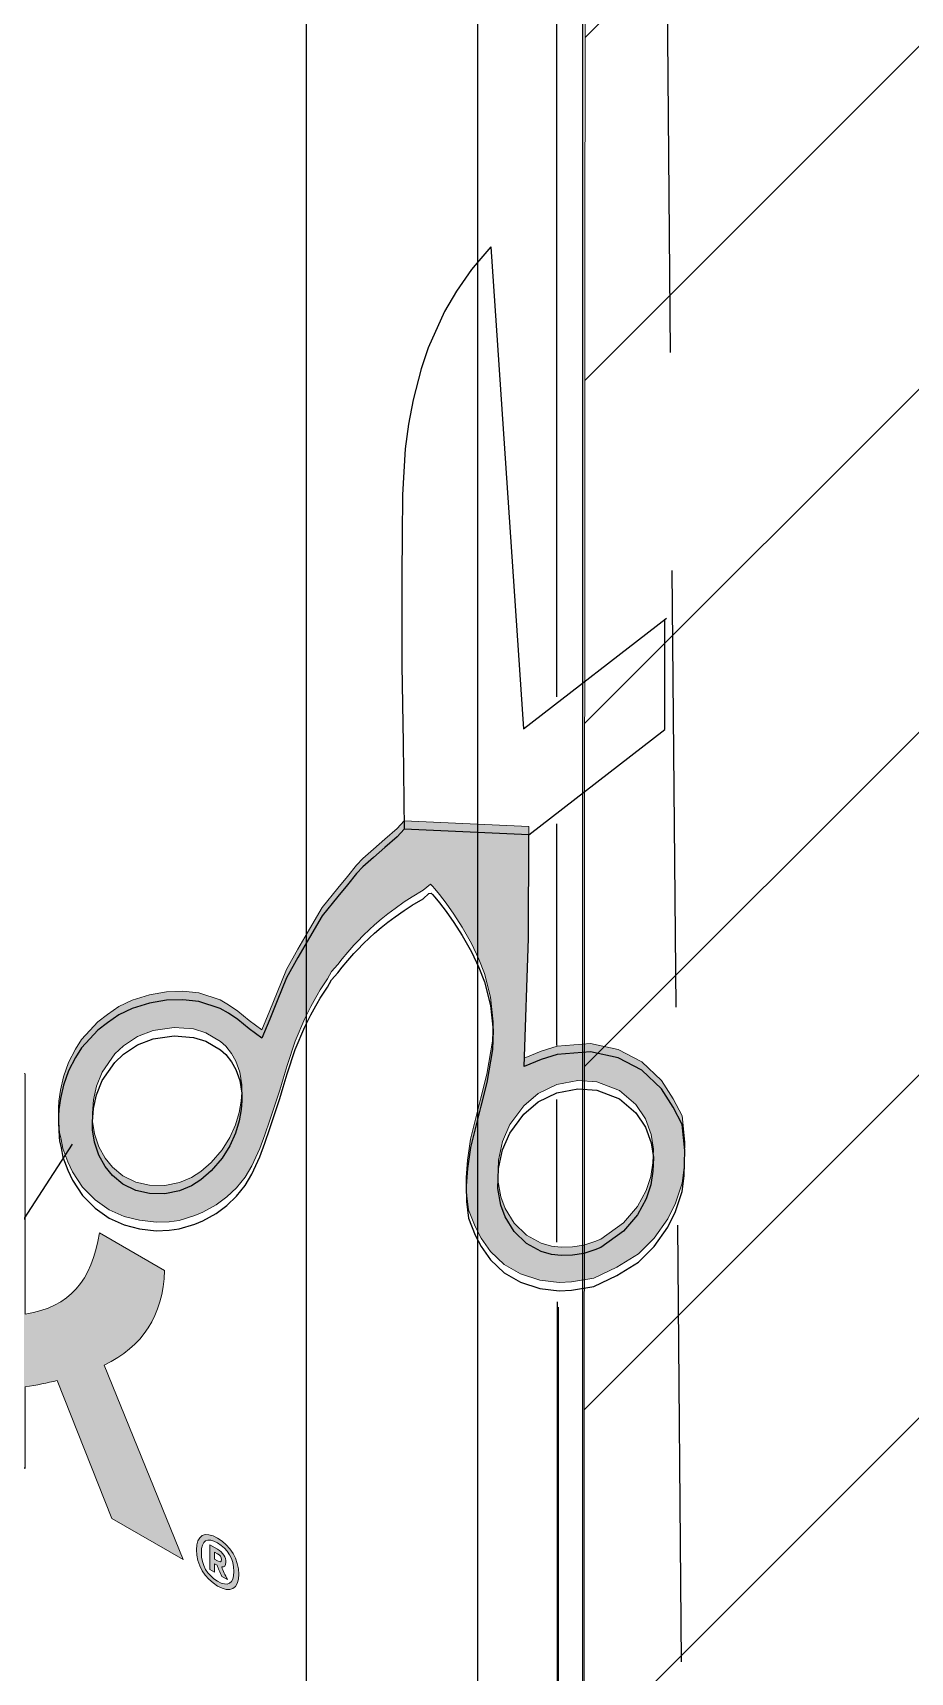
# Model space of a CAD drawing. Extents: x -1140 to 5605, y -816 to 2382.
# Drawn here: x 3318 to 3354.2, y 133.8 to 201.4 of the extents above; entities that cross this region are included whole.
import ezdxf

# ---------------------------------------------------------------- set-up
doc = ezdxf.new("R2010")
doc.units = 0
doc.header["$MEASUREMENT"] = 0
doc.linetypes.add('AI-Linetype-87', pattern=[27, 18, -9])
for name, color, linetype, lineweight in [('.ATI-HATCH', 7, 'Continuous', 0), ('G-ANNO-TTLB', 7, 'Continuous', 0), ('LOGOS', 7, 'Continuous', 0), ('TYVEK', 7, 'Continuous', 0), ('X-REF - TRACED', 7, 'Continuous', 0)]:
    doc.layers.add(name, color=color, linetype=linetype, lineweight=lineweight)

# ---------------------------------------------------------------- blocks, each defined once
blk = doc.blocks.new('Block_458')
at = {"layer": 'X-REF - TRACED', "true_color": 0x848484, "transparency": 33554687}
h = blk.add_hatch(color=252, dxfattribs=at)
h.dxf.hatch_style = 2
edge = h.paths.add_edge_path()
edge.add_spline(control_points=[(3320.935, 146.448), (3320.935, 146.448), (3324.191, 138.43), (3324.191, 138.43), (3324.191, 138.43), (3321.249, 140.129), (3321.249, 140.129), (3321.249, 140.129), (3318.994, 145.815), (3318.994, 145.815), (3318.582, 145.716), (3318.15, 145.628), (3317.68, 145.562), (3317.68, 145.562), (3317.68, 142.19), (3317.68, 142.19), (3317.68, 142.19), (3314.973, 143.752), (3314.973, 143.752), (3314.973, 143.752), (3314.973, 159.874), (3314.973, 159.874), (3314.973, 159.874), (3317.68, 158.468), (3317.68, 158.468), (3317.68, 158.468), (3317.68, 148.553), (3317.68, 148.553), (3319.523, 148.86), (3320.426, 149.913), (3320.739, 151.912), (3320.739, 151.912), (3323.426, 150.361), (3323.426, 150.361), (3323.368, 148.462), (3322.505, 147.228), (3320.935, 146.448)], knot_values=[0, 0, 0, 0, 1, 1, 1, 2, 2, 2, 3, 3, 3, 4, 4, 4, 5, 5, 5, 6, 6, 6, 7, 7, 7, 8, 8, 8, 9, 9, 9, 10, 10, 10, 11, 11, 11, 12, 12, 12, 12], degree=3, periodic=0)
at = {"layer": 'X-REF - TRACED'}
blk.add_open_spline([(3320.935, 146.448), (3320.935, 146.448), (3324.191, 138.43), (3324.191, 138.43), (3324.191, 138.43), (3321.249, 140.129), (3321.249, 140.129), (3321.249, 140.129), (3318.994, 145.815), (3318.994, 145.815), (3318.582, 145.716), (3318.15, 145.628), (3317.68, 145.562), (3317.68, 145.562), (3317.68, 142.19), (3317.68, 142.19), (3317.68, 142.19), (3314.973, 143.752), (3314.973, 143.752), (3314.973, 143.752), (3314.973, 159.874), (3314.973, 159.874), (3314.973, 159.874), (3317.68, 158.468), (3317.68, 158.468), (3317.68, 158.468), (3317.68, 148.553), (3317.68, 148.553), (3319.523, 148.86), (3320.426, 149.913), (3320.739, 151.912), (3320.739, 151.912), (3323.426, 150.361), (3323.426, 150.361), (3323.368, 148.462), (3322.505, 147.228), (3320.935, 146.448)], degree=3, knots=[0, 0, 0, 0, 1, 1, 1, 2, 2, 2, 3, 3, 3, 4, 4, 4, 5, 5, 5, 6, 6, 6, 7, 7, 7, 8, 8, 8, 9, 9, 9, 10, 10, 10, 11, 11, 11, 12, 12, 12, 12], dxfattribs=at)
blk = doc.blocks.new('Block_457')
at = {"layer": 'X-REF - TRACED'}
blk.add_blockref('Block_458', (0, 0), dxfattribs=at)
blk = doc.blocks.new('Block_459')
at = {"layer": 'X-REF - TRACED', "true_color": 0x848484, "transparency": 33554687}
h = blk.add_hatch(color=252, dxfattribs=at)
h.dxf.hatch_style = 2
edge = h.paths.add_edge_path()
edge.add_spline(control_points=[(3325.49, 138.741), (3325.49, 138.741), (3325.49, 138.446), (3325.49, 138.446), (3325.49, 138.446), (3325.602, 138.381), (3325.602, 138.381), (3325.711, 138.318), (3325.769, 138.318), (3325.769, 138.43), (3325.769, 138.542), (3325.711, 138.613), (3325.602, 138.676), (3325.602, 138.676), (3325.49, 138.741), (3325.49, 138.741)], knot_values=[0, 0, 0, 0, 1, 1, 1, 2, 2, 2, 3, 3, 3, 4, 4, 4, 5, 5, 5, 5], degree=3, periodic=0)
edge = h.paths.add_edge_path()
edge.add_spline(control_points=[(3325.298, 139.038), (3325.298, 139.038), (3325.602, 138.863), (3325.602, 138.863), (3325.838, 138.727), (3325.954, 138.531), (3325.954, 138.323), (3325.954, 138.182), (3325.896, 138.112), (3325.784, 138.127), (3325.841, 137.964), (3325.918, 137.796), (3326.015, 137.606), (3326.015, 137.606), (3325.787, 137.738), (3325.787, 137.738), (3325.704, 137.907), (3325.642, 138.055), (3325.591, 138.204), (3325.591, 138.204), (3325.49, 138.263), (3325.49, 138.263), (3325.49, 138.263), (3325.49, 137.91), (3325.49, 137.91), (3325.49, 137.91), (3325.298, 138.021), (3325.298, 138.021), (3325.298, 138.021), (3325.298, 139.038), (3325.298, 139.038)], knot_values=[0, 0, 0, 0, 1, 1, 1, 2, 2, 2, 3, 3, 3, 4, 4, 4, 5, 5, 5, 6, 6, 6, 7, 7, 7, 8, 8, 8, 9, 9, 9, 10, 10, 10, 10], degree=3, periodic=0)
edge = h.paths.add_edge_path()
edge.add_spline(control_points=[(3325.613, 139.118), (3325.186, 139.365), (3324.943, 139.223), (3324.943, 138.716), (3324.943, 138.205), (3325.186, 137.786), (3325.613, 137.54), (3326.037, 137.295), (3326.283, 137.431), (3326.283, 137.942), (3326.283, 138.449), (3326.037, 138.874), (3325.613, 139.118)], knot_values=[0, 0, 0, 0, 1, 1, 1, 2, 2, 2, 3, 3, 3, 4, 4, 4, 4], degree=3, periodic=0)
edge = h.paths.add_edge_path()
edge.add_spline(control_points=[(3325.613, 139.322), (3326.139, 139.018), (3326.487, 138.431), (3326.487, 137.825), (3326.487, 137.218), (3326.135, 137.039), (3325.613, 137.34), (3325.081, 137.648), (3324.74, 138.227), (3324.74, 138.833), (3324.74, 139.44), (3325.084, 139.627), (3325.613, 139.322)], knot_values=[0, 0, 0, 0, 1, 1, 1, 2, 2, 2, 3, 3, 3, 4, 4, 4, 4], degree=3, periodic=0)
at = {"layer": 'X-REF - TRACED'}
for points, knots in [([(3325.613, 139.322), (3326.139, 139.018), (3326.487, 138.431), (3326.487, 137.825), (3326.487, 137.218), (3326.135, 137.039), (3325.613, 137.34), (3325.081, 137.648), (3324.74, 138.227), (3324.74, 138.833), (3324.74, 139.44), (3325.084, 139.627), (3325.613, 139.322)], [0, 0, 0, 0, 1, 1, 1, 2, 2, 2, 3, 3, 3, 4, 4, 4, 4]), ([(3325.613, 139.118), (3325.186, 139.365), (3324.943, 139.223), (3324.943, 138.716), (3324.943, 138.205), (3325.186, 137.786), (3325.613, 137.54), (3326.037, 137.295), (3326.283, 137.431), (3326.283, 137.942), (3326.283, 138.449), (3326.037, 138.874), (3325.613, 139.118)], [0, 0, 0, 0, 1, 1, 1, 2, 2, 2, 3, 3, 3, 4, 4, 4, 4]), ([(3325.298, 139.038), (3325.298, 139.038), (3325.602, 138.863), (3325.602, 138.863), (3325.838, 138.727), (3325.954, 138.531), (3325.954, 138.323), (3325.954, 138.182), (3325.896, 138.112), (3325.784, 138.127), (3325.841, 137.964), (3325.918, 137.796), (3326.015, 137.606), (3326.015, 137.606), (3325.787, 137.738), (3325.787, 137.738), (3325.704, 137.907), (3325.642, 138.055), (3325.591, 138.204), (3325.591, 138.204), (3325.49, 138.263), (3325.49, 138.263), (3325.49, 138.263), (3325.49, 137.91), (3325.49, 137.91), (3325.49, 137.91), (3325.298, 138.021), (3325.298, 138.021), (3325.298, 138.021), (3325.298, 139.038), (3325.298, 139.038)], [0, 0, 0, 0, 1, 1, 1, 2, 2, 2, 3, 3, 3, 4, 4, 4, 5, 5, 5, 6, 6, 6, 7, 7, 7, 8, 8, 8, 9, 9, 9, 10, 10, 10, 10]), ([(3325.49, 138.741), (3325.49, 138.741), (3325.49, 138.446), (3325.49, 138.446), (3325.49, 138.446), (3325.602, 138.381), (3325.602, 138.381), (3325.711, 138.318), (3325.769, 138.318), (3325.769, 138.43), (3325.769, 138.542), (3325.711, 138.613), (3325.602, 138.676), (3325.602, 138.676), (3325.49, 138.741), (3325.49, 138.741)], [0, 0, 0, 0, 1, 1, 1, 2, 2, 2, 3, 3, 3, 4, 4, 4, 5, 5, 5, 5])]:
    blk.add_open_spline(points, degree=3, knots=knots, dxfattribs=at)
blk = doc.blocks.new('Block_456')
at = {"layer": 'X-REF - TRACED'}
for name in ['Block_457', 'Block_459']:
    blk.add_blockref(name, (0, 0), dxfattribs=at)
blk = doc.blocks.new('Block_455')
at = {"layer": 'X-REF - TRACED'}
blk.add_blockref('Block_456', (0, 0), dxfattribs=at)
blk = doc.blocks.new('Block_453')
at = {"layer": 'X-REF - TRACED'}
blk.add_blockref('Block_455', (0, 0), dxfattribs=at)

msp = doc.modelspace()

# ---------------------------------------------------------------- hatches: boundary and pattern name
at = {"layer": '.ATI-HATCH', "true_color": 0x808080, "transparency": 33554687}
h = msp.add_hatch(color=8, dxfattribs=at)
edge = h.paths.add_edge_path()
edge.add_spline(control_points=[(3338.241, 157.151), (3338.241, 157.151), (3337.66, 156.37), (3337.66, 156.37), (3337.66, 156.37), (3337.357, 155.676), (3337.357, 155.676), (3337.357, 155.676), (3337.194, 154.906), (3337.194, 154.906), (3337.194, 154.906), (3337.17, 154.077), (3337.17, 154.077), (3337.17, 154.077), (3337.293, 153.391), (3337.293, 153.391), (3337.293, 153.391), (3337.473, 152.916), (3337.473, 152.916), (3337.473, 152.916), (3337.846, 152.306), (3337.846, 152.306), (3337.846, 152.306), (3338.356, 151.811), (3338.356, 151.811), (3338.356, 151.811), (3338.957, 151.485), (3338.957, 151.485), (3338.957, 151.485), (3339.387, 151.364), (3339.387, 151.364), (3339.387, 151.364), (3339.78, 151.321), (3339.78, 151.321), (3339.78, 151.321), (3340.253, 151.33), (3340.253, 151.33), (3340.253, 151.33), (3340.711, 151.402), (3340.711, 151.402), (3340.711, 151.402), (3341.178, 151.546), (3341.178, 151.546), (3341.178, 151.546), (3341.417, 151.65), (3341.417, 151.65), (3341.417, 151.65), (3342.36, 152.324), (3342.36, 152.324), (3342.36, 152.324), (3342.933, 152.992), (3342.933, 152.992), (3342.933, 152.992), (3343.287, 153.65), (3343.287, 153.65), (3343.287, 153.65), (3343.477, 154.233), (3343.477, 154.233), (3343.477, 154.233), (3343.567, 154.795), (3343.567, 154.795), (3343.567, 154.795), (3343.586, 155.356), (3343.586, 155.356), (3343.586, 155.356), (3343.5, 155.959), (3343.5, 155.959), (3343.5, 155.959), (3343.256, 156.608), (3343.256, 156.608), (3343.256, 156.608), (3342.857, 157.199), (3342.857, 157.199), (3342.857, 157.199), (3342.182, 157.774), (3342.182, 157.774), (3342.182, 157.774), (3341.25, 158.133), (3341.25, 158.133), (3341.25, 158.133), (3340.473, 158.186), (3340.473, 158.186), (3340.473, 158.186), (3339.601, 158.031), (3339.601, 158.031), (3339.601, 158.031), (3338.838, 157.661), (3338.838, 157.661), (3338.838, 157.661), (3338.241, 157.151), (3338.241, 157.151)], knot_values=[0, 0, 0, 0, 1, 1, 1, 2, 2, 2, 3, 3, 3, 4, 4, 4, 5, 5, 5, 6, 6, 6, 7, 7, 7, 8, 8, 8, 9, 9, 9, 10, 10, 10, 11, 11, 11, 12, 12, 12, 13, 13, 13, 14, 14, 14, 15, 15, 15, 16, 16, 16, 17, 17, 17, 18, 18, 18, 19, 19, 19, 20, 20, 20, 21, 21, 21, 22, 22, 22, 23, 23, 23, 24, 24, 24, 25, 25, 25, 26, 26, 26, 27, 27, 27, 28, 28, 28, 29, 29, 29, 30, 30, 30, 30], degree=3, periodic=0)
edge = h.paths.add_edge_path()
edge.add_spline(control_points=[(3325.952, 159.608), (3325.952, 159.608), (3325.732, 159.802), (3325.732, 159.802), (3325.732, 159.802), (3325.13, 160.158), (3325.13, 160.158), (3325.13, 160.158), (3324.616, 160.316), (3324.616, 160.316), (3324.616, 160.316), (3323.823, 160.378), (3323.823, 160.378), (3323.823, 160.378), (3322.954, 160.257), (3322.954, 160.257), (3322.954, 160.257), (3322.315, 160.007), (3322.315, 160.007), (3322.315, 160.007), (3321.736, 159.625), (3321.736, 159.625), (3321.736, 159.625), (3321.378, 159.285), (3321.378, 159.285), (3321.378, 159.285), (3320.851, 158.529), (3320.851, 158.529), (3320.851, 158.529), (3320.615, 157.951), (3320.615, 157.951), (3320.615, 157.951), (3320.491, 157.388), (3320.491, 157.388), (3320.491, 157.388), (3320.451, 156.847), (3320.451, 156.847), (3320.451, 156.847), (3320.455, 156.499), (3320.455, 156.499), (3320.455, 156.499), (3320.533, 155.987), (3320.533, 155.987), (3320.533, 155.987), (3320.716, 155.451), (3320.716, 155.451), (3320.716, 155.451), (3320.974, 154.985), (3320.974, 154.985), (3320.974, 154.985), (3321.274, 154.614), (3321.274, 154.614), (3321.274, 154.614), (3321.709, 154.26), (3321.709, 154.26), (3321.709, 154.26), (3322.245, 153.997), (3322.245, 153.997), (3322.245, 153.997), (3322.799, 153.87), (3322.799, 153.87), (3322.799, 153.87), (3323.429, 153.866), (3323.429, 153.866), (3323.429, 153.866), (3324.045, 153.991), (3324.045, 153.991), (3324.045, 153.991), (3324.533, 154.193), (3324.533, 154.193), (3324.533, 154.193), (3324.921, 154.432), (3324.921, 154.432), (3324.921, 154.432), (3325.348, 154.81), (3325.348, 154.81), (3325.348, 154.81), (3325.803, 155.338), (3325.803, 155.338), (3325.803, 155.338), (3326.119, 155.837), (3326.119, 155.837), (3326.119, 155.837), (3326.355, 156.361), (3326.355, 156.361), (3326.355, 156.361), (3326.507, 156.877), (3326.507, 156.877), (3326.507, 156.877), (3326.583, 157.339), (3326.583, 157.339), (3326.583, 157.339), (3326.611, 157.7), (3326.611, 157.7), (3326.611, 157.7), (3326.615, 158.015), (3326.615, 158.015), (3326.615, 158.015), (3326.535, 158.534), (3326.535, 158.534), (3326.535, 158.534), (3326.368, 158.993), (3326.368, 158.993), (3326.368, 158.993), (3326.191, 159.305), (3326.191, 159.305), (3326.191, 159.305), (3325.952, 159.608), (3325.952, 159.608)], knot_values=[0, 0, 0, 0, 1, 1, 1, 2, 2, 2, 3, 3, 3, 4, 4, 4, 5, 5, 5, 6, 6, 6, 7, 7, 7, 8, 8, 8, 9, 9, 9, 10, 10, 10, 11, 11, 11, 12, 12, 12, 13, 13, 13, 14, 14, 14, 15, 15, 15, 16, 16, 16, 17, 17, 17, 18, 18, 18, 19, 19, 19, 20, 20, 20, 21, 21, 21, 22, 22, 22, 23, 23, 23, 24, 24, 24, 25, 25, 25, 26, 26, 26, 27, 27, 27, 28, 28, 28, 29, 29, 29, 30, 30, 30, 31, 31, 31, 32, 32, 32, 33, 33, 33, 34, 34, 34, 35, 35, 35, 36, 36, 36, 36], degree=3, periodic=0)
edge.add_line((3325.952, 159.608), (3325.952, 159.608))
edge = h.paths.add_edge_path()
edge.add_spline(control_points=[(3334.388, 166.292), (3334.388, 166.292), (3334.085, 166.035), (3334.085, 166.035), (3334.085, 166.035), (3333.636, 165.768), (3333.636, 165.768), (3333.636, 165.768), (3333.307, 165.554), (3333.307, 165.554), (3333.307, 165.554), (3332.93, 165.289), (3332.93, 165.289), (3332.93, 165.289), (3332.637, 165.067), (3332.637, 165.067), (3332.637, 165.067), (3332.356, 164.84), (3332.356, 164.84), (3332.356, 164.84), (3332.085, 164.607), (3332.085, 164.607), (3332.085, 164.607), (3331.882, 164.423), (3331.882, 164.423), (3331.882, 164.423), (3331.615, 164.166), (3331.615, 164.166), (3331.615, 164.166), (3331.392, 163.939), (3331.392, 163.939), (3331.392, 163.939), (3331.233, 163.769), (3331.233, 163.769), (3331.233, 163.769), (3330.982, 163.486), (3330.982, 163.486), (3330.982, 163.486), (3330.753, 163.211), (3330.753, 163.211), (3330.753, 163.211), (3330.567, 162.974), (3330.567, 162.974), (3330.567, 162.974), (3330.307, 162.69), (3330.307, 162.69), (3330.307, 162.69), (3330.147, 162.39), (3330.147, 162.39), (3330.147, 162.39), (3329.98, 162.136), (3329.98, 162.136), (3329.98, 162.136), (3329.849, 161.928), (3329.849, 161.928), (3329.849, 161.928), (3329.718, 161.711), (3329.718, 161.711), (3329.718, 161.711), (3329.661, 161.611), (3329.661, 161.611), (3329.661, 161.611), (3329.455, 161.238), (3329.455, 161.238), (3329.455, 161.238), (3329.208, 160.746), (3329.208, 160.746), (3329.208, 160.746), (3328.809, 159.808), (3328.809, 159.808), (3328.809, 159.808), (3328.477, 158.806), (3328.477, 158.806), (3328.477, 158.806), (3328.315, 158.263), (3328.315, 158.263), (3328.315, 158.263), (3328.174, 157.787), (3328.174, 157.787), (3328.174, 157.787), (3327.998, 157.253), (3327.998, 157.253), (3327.998, 157.253), (3327.767, 156.556), (3327.767, 156.556), (3327.767, 156.556), (3327.567, 155.948), (3327.567, 155.948), (3327.567, 155.948), (3327.36, 155.384), (3327.36, 155.384), (3327.36, 155.384), (3327.026, 154.674), (3327.026, 154.674), (3327.026, 154.674), (3326.746, 154.21), (3326.746, 154.21), (3326.746, 154.21), (3326.39, 153.771), (3326.39, 153.771), (3326.39, 153.771), (3325.992, 153.387), (3325.992, 153.387), (3325.992, 153.387), (3325.549, 153.057), (3325.549, 153.057), (3325.549, 153.057), (3325.001, 152.755), (3325.001, 152.755), (3325.001, 152.755), (3324.669, 152.617), (3324.669, 152.617), (3324.669, 152.617), (3324.028, 152.423), (3324.028, 152.423), (3324.028, 152.423), (3323.613, 152.364), (3323.613, 152.364), (3323.613, 152.364), (3323.073, 152.342), (3323.073, 152.342), (3323.073, 152.342), (3322.385, 152.424), (3322.385, 152.424), (3322.385, 152.424), (3321.762, 152.587), (3321.762, 152.587), (3321.762, 152.587), (3321.145, 152.862), (3321.145, 152.862), (3321.145, 152.862), (3320.557, 153.269), (3320.557, 153.269), (3320.557, 153.269), (3320.039, 153.791), (3320.039, 153.791), (3320.039, 153.791), (3319.625, 154.419), (3319.625, 154.419), (3319.625, 154.419), (3319.431, 154.841), (3319.431, 154.841), (3319.431, 154.841), (3319.228, 155.38), (3319.228, 155.38), (3319.228, 155.38), (3319.154, 155.754), (3319.154, 155.754), (3319.154, 155.754), (3319.096, 156.05), (3319.096, 156.05), (3319.096, 156.05), (3319.083, 156.198), (3319.083, 156.198), (3319.083, 156.198), (3319.06, 156.508), (3319.06, 156.508), (3319.06, 156.508), (3319.053, 156.793), (3319.053, 156.793), (3319.053, 156.793), (3319.047, 157.061), (3319.047, 157.061), (3319.047, 157.061), (3319.07, 157.341), (3319.07, 157.341), (3319.07, 157.341), (3319.134, 157.789), (3319.134, 157.789), (3319.134, 157.789), (3319.25, 158.339), (3319.25, 158.339), (3319.25, 158.339), (3319.46, 158.935), (3319.46, 158.935), (3319.46, 158.935), (3319.755, 159.478), (3319.755, 159.478), (3319.755, 159.478), (3320.002, 159.887), (3320.002, 159.887), (3320.002, 159.887), (3320.338, 160.251), (3320.338, 160.251), (3320.338, 160.251), (3320.673, 160.615), (3320.673, 160.615), (3320.673, 160.615), (3321.071, 160.911), (3321.071, 160.911), (3321.071, 160.911), (3321.544, 161.243), (3321.544, 161.243), (3321.544, 161.243), (3322.092, 161.501), (3322.092, 161.501), (3322.092, 161.501), (3322.802, 161.726), (3322.802, 161.726), (3322.802, 161.726), (3323.51, 161.846), (3323.51, 161.846), (3323.51, 161.846), (3324.177, 161.87), (3324.177, 161.87), (3324.177, 161.87), (3324.837, 161.8), (3324.837, 161.8), (3324.837, 161.8), (3325.713, 161.512), (3325.713, 161.512), (3325.713, 161.512), (3326.063, 161.315), (3326.063, 161.315), (3326.063, 161.315), (3326.447, 161.056), (3326.447, 161.056), (3326.447, 161.056), (3326.911, 160.67), (3326.911, 160.67), (3326.911, 160.67), (3327.437, 160.276), (3327.437, 160.276), (3327.437, 160.276), (3327.762, 161.072), (3327.762, 161.072), (3327.762, 161.072), (3328.066, 161.818), (3328.066, 161.818), (3328.066, 161.818), (3328.455, 162.771), (3328.455, 162.771), (3328.455, 162.771), (3328.916, 163.607), (3328.916, 163.607), (3328.916, 163.607), (3329.396, 164.437), (3329.396, 164.437), (3329.396, 164.437), (3329.926, 165.322), (3329.926, 165.322), (3329.926, 165.322), (3330.573, 166.123), (3330.573, 166.123), (3330.573, 166.123), (3330.966, 166.61), (3330.966, 166.61), (3330.966, 166.61), (3331.344, 167.077), (3331.344, 167.077), (3331.344, 167.077), (3331.596, 167.342), (3331.596, 167.342), (3331.596, 167.342), (3332.048, 167.739), (3332.048, 167.739), (3332.048, 167.739), (3332.513, 168.148), (3332.513, 168.148), (3332.513, 168.148), (3333.012, 168.586), (3333.012, 168.586), (3333.012, 168.586), (3333.303, 168.907), (3333.303, 168.907), (3333.303, 168.907), (3338.453, 168.665), (3338.453, 168.665), (3338.453, 168.665), (3338.434, 164.394), (3338.434, 164.394), (3338.434, 164.394), (3338.261, 159.119), (3338.261, 159.119), (3338.261, 159.119), (3338.954, 159.407), (3338.954, 159.407), (3338.954, 159.407), (3339.619, 159.611), (3339.619, 159.611), (3339.619, 159.611), (3340.99, 159.723), (3340.99, 159.723), (3340.99, 159.723), (3342.135, 159.47), (3342.135, 159.47), (3342.135, 159.47), (3343.106, 158.962), (3343.106, 158.962), (3343.106, 158.962), (3343.915, 158.19), (3343.915, 158.19), (3343.915, 158.19), (3344.407, 157.435), (3344.407, 157.435), (3344.407, 157.435), (3344.772, 156.728), (3344.772, 156.728), (3344.772, 156.728), (3344.89, 155.647), (3344.89, 155.647), (3344.89, 155.647), (3344.86, 154.602), (3344.86, 154.602), (3344.86, 154.602), (3344.771, 153.957), (3344.771, 153.957), (3344.771, 153.957), (3344.502, 153.133), (3344.502, 153.133), (3344.502, 153.133), (3344.179, 152.49), (3344.179, 152.49), (3344.179, 152.49), (3343.616, 151.695), (3343.616, 151.695), (3343.616, 151.695), (3342.966, 151.04), (3342.966, 151.04), (3342.966, 151.04), (3342.077, 150.498), (3342.077, 150.498), (3342.077, 150.498), (3341.127, 150.042), (3341.127, 150.042), (3341.127, 150.042), (3340.215, 149.887), (3340.215, 149.887), (3340.215, 149.887), (3339.707, 149.864), (3339.707, 149.864), (3339.707, 149.864), (3338.896, 149.96), (3338.896, 149.96), (3338.896, 149.96), (3338.099, 150.211), (3338.099, 150.211), (3338.099, 150.211), (3337.434, 150.603), (3337.434, 150.603), (3337.434, 150.603), (3336.864, 151.139), (3336.864, 151.139), (3336.864, 151.139), (3336.481, 151.683), (3336.481, 151.683), (3336.481, 151.683), (3336.236, 152.163), (3336.236, 152.163), (3336.236, 152.163), (3335.958, 152.852), (3335.958, 152.852), (3335.958, 152.852), (3335.877, 153.539), (3335.877, 153.539), (3335.877, 153.539), (3335.864, 154.193), (3335.864, 154.193), (3335.864, 154.193), (3335.917, 154.902), (3335.917, 154.902), (3335.917, 154.902), (3336.049, 155.767), (3336.049, 155.767), (3336.049, 155.767), (3336.252, 156.602), (3336.252, 156.602), (3336.252, 156.602), (3336.473, 157.473), (3336.473, 157.473), (3336.473, 157.473), (3336.722, 158.458), (3336.722, 158.458), (3336.722, 158.458), (3336.949, 159.82), (3336.949, 159.82), (3336.949, 159.82), (3336.981, 160.612), (3336.981, 160.612), (3336.981, 160.612), (3336.873, 161.632), (3336.873, 161.632), (3336.873, 161.632), (3336.622, 162.607), (3336.622, 162.607), (3336.622, 162.607), (3336.391, 163.197), (3336.391, 163.197), (3336.391, 163.197), (3336.079, 163.846), (3336.079, 163.846), (3336.079, 163.846), (3335.705, 164.516), (3335.705, 164.516), (3335.705, 164.516), (3335.361, 165.054), (3335.361, 165.054), (3335.361, 165.054), (3335.042, 165.502), (3335.042, 165.502), (3335.042, 165.502), (3334.762, 165.863), (3334.762, 165.863), (3334.762, 165.863), (3334.574, 166.09), (3334.574, 166.09), (3334.574, 166.09), (3334.469, 166.213), (3334.469, 166.213), (3334.469, 166.213), (3334.388, 166.292), (3334.388, 166.292)], knot_values=[0, 0, 0, 0, 1, 1, 1, 2, 2, 2, 3, 3, 3, 4, 4, 4, 5, 5, 5, 6, 6, 6, 7, 7, 7, 8, 8, 8, 9, 9, 9, 10, 10, 10, 11, 11, 11, 12, 12, 12, 13, 13, 13, 14, 14, 14, 15, 15, 15, 16, 16, 16, 17, 17, 17, 18, 18, 18, 19, 19, 19, 20, 20, 20, 21, 21, 21, 22, 22, 22, 23, 23, 23, 24, 24, 24, 25, 25, 25, 26, 26, 26, 27, 27, 27, 28, 28, 28, 29, 29, 29, 30, 30, 30, 31, 31, 31, 32, 32, 32, 33, 33, 33, 34, 34, 34, 35, 35, 35, 36, 36, 36, 37, 37, 37, 38, 38, 38, 39, 39, 39, 40, 40, 40, 41, 41, 41, 42, 42, 42, 43, 43, 43, 44, 44, 44, 45, 45, 45, 46, 46, 46, 47, 47, 47, 48, 48, 48, 49, 49, 49, 50, 50, 50, 51, 51, 51, 52, 52, 52, 53, 53, 53, 54, 54, 54, 55, 55, 55, 56, 56, 56, 57, 57, 57, 58, 58, 58, 59, 59, 59, 60, 60, 60, 61, 61, 61, 62, 62, 62, 63, 63, 63, 64, 64, 64, 65, 65, 65, 66, 66, 66, 67, 67, 67, 68, 68, 68, 69, 69, 69, 70, 70, 70, 71, 71, 71, 72, 72, 72, 73, 73, 73, 74, 74, 74, 75, 75, 75, 76, 76, 76, 77, 77, 77, 78, 78, 78, 79, 79, 79, 80, 80, 80, 81, 81, 81, 82, 82, 82, 83, 83, 83, 84, 84, 84, 85, 85, 85, 86, 86, 86, 87, 87, 87, 88, 88, 88, 89, 89, 89, 90, 90, 90, 91, 91, 91, 92, 92, 92, 93, 93, 93, 94, 94, 94, 95, 95, 95, 96, 96, 96, 97, 97, 97, 98, 98, 98, 99, 99, 99, 100, 100, 100, 101, 101, 101, 102, 102, 102, 103, 103, 103, 104, 104, 104, 105, 105, 105, 106, 106, 106, 107, 107, 107, 108, 108, 108, 109, 109, 109, 110, 110, 110, 111, 111, 111, 112, 112, 112, 113, 113, 113, 114, 114, 114, 115, 115, 115, 116, 116, 116, 117, 117, 117, 118, 118, 118, 119, 119, 119, 120, 120, 120, 121, 121, 121, 122, 122, 122, 123, 123, 123, 124, 124, 124, 125, 125, 125, 126, 126, 126, 127, 127, 127, 128, 128, 128, 129, 129, 129, 130, 130, 130, 131, 131, 131, 132, 132, 132, 133, 133, 133, 134, 134, 134, 135, 135, 135, 136, 136, 136, 137, 137, 137, 137], degree=3, periodic=0)
edge.add_line((3334.388, 166.292), (3334.388, 166.292))
at = {"layer": 'G-ANNO-TTLB', "true_color": 0xff00ff, "transparency": 33554687}
h = msp.add_hatch(color=6, dxfattribs=at)
edge = h.paths.add_edge_path()
edge.add_spline(control_points=[(5285.56, -733.232), (5285.56, -733.232), (2356.042, -733.232), (2356.042, -733.232), (2356.042, -733.232), (2356.042, 1723.768), (2356.042, 1723.768), (2356.042, 1723.768), (5285.56, 1723.768), (5285.56, 1723.768), (5285.56, 1723.768), (5285.56, -733.232), (5285.56, -733.232)], knot_values=[0, 0, 0, 0, 1, 1, 1, 2, 2, 2, 3, 3, 3, 4, 4, 4, 4], degree=3, periodic=0)
edge = h.paths.add_edge_path()
edge.add_spline(control_points=[(2365.042, 1714.768), (2365.042, 1714.768), (2365.042, -724.232), (2365.042, -724.232), (2365.042, -724.232), (5276.56, -724.232), (5276.56, -724.232), (5276.56, -724.232), (5276.56, 1714.768), (5276.56, 1714.768), (5276.56, 1714.768), (2365.042, 1714.768), (2365.042, 1714.768)], knot_values=[0, 0, 0, 0, 1, 1, 1, 2, 2, 2, 3, 3, 3, 4, 4, 4, 4], degree=3, periodic=0)
edge.add_line((2365.042, 1714.768), (2365.042, 1714.768))
at = {"layer": 'LOGOS', "true_color": 0x000000, "transparency": 33554457}
h = msp.add_hatch(dxfattribs=at)
h.set_pattern_fill('_U', color=18, scale=10, angle=44.99999, style=2, pattern_type=0)
h.set_pattern_definition([(45, (0, 0), (-7.071067, 7.07107), [])])
h.paths.add_polyline_path([(3366.011, 4.687), (3340.664, 19.157), (3340.785, 232.451), (3366.245, 217.594)])

# ---------------------------------------------------------------- linework, layer by layer
at = {"layer": '.ATI-HATCH'}
for points, knots in [([(3334.388, 166.292), (3334.388, 166.292), (3334.085, 166.035), (3334.085, 166.035), (3334.085, 166.035), (3333.636, 165.768), (3333.636, 165.768), (3333.636, 165.768), (3333.307, 165.554), (3333.307, 165.554), (3333.307, 165.554), (3332.93, 165.289), (3332.93, 165.289), (3332.93, 165.289), (3332.637, 165.067), (3332.637, 165.067), (3332.637, 165.067), (3332.356, 164.84), (3332.356, 164.84), (3332.356, 164.84), (3332.085, 164.607), (3332.085, 164.607), (3332.085, 164.607), (3331.882, 164.423), (3331.882, 164.423), (3331.882, 164.423), (3331.615, 164.166), (3331.615, 164.166), (3331.615, 164.166), (3331.392, 163.939), (3331.392, 163.939), (3331.392, 163.939), (3331.233, 163.769), (3331.233, 163.769), (3331.233, 163.769), (3330.982, 163.486), (3330.982, 163.486), (3330.982, 163.486), (3330.753, 163.211), (3330.753, 163.211), (3330.753, 163.211), (3330.567, 162.974), (3330.567, 162.974), (3330.567, 162.974), (3330.307, 162.69), (3330.307, 162.69), (3330.307, 162.69), (3330.147, 162.39), (3330.147, 162.39), (3330.147, 162.39), (3329.98, 162.136), (3329.98, 162.136), (3329.98, 162.136), (3329.849, 161.928), (3329.849, 161.928), (3329.849, 161.928), (3329.718, 161.711), (3329.718, 161.711), (3329.718, 161.711), (3329.661, 161.611), (3329.661, 161.611), (3329.661, 161.611), (3329.455, 161.238), (3329.455, 161.238), (3329.455, 161.238), (3329.208, 160.746), (3329.208, 160.746), (3329.208, 160.746), (3328.809, 159.808), (3328.809, 159.808), (3328.809, 159.808), (3328.477, 158.806), (3328.477, 158.806), (3328.477, 158.806), (3328.315, 158.263), (3328.315, 158.263), (3328.315, 158.263), (3328.174, 157.787), (3328.174, 157.787), (3328.174, 157.787), (3327.998, 157.253), (3327.998, 157.253), (3327.998, 157.253), (3327.767, 156.556), (3327.767, 156.556), (3327.767, 156.556), (3327.567, 155.948), (3327.567, 155.948), (3327.567, 155.948), (3327.36, 155.384), (3327.36, 155.384), (3327.36, 155.384), (3327.026, 154.674), (3327.026, 154.674), (3327.026, 154.674), (3326.746, 154.21), (3326.746, 154.21), (3326.746, 154.21), (3326.39, 153.771), (3326.39, 153.771), (3326.39, 153.771), (3325.992, 153.387), (3325.992, 153.387), (3325.992, 153.387), (3325.549, 153.057), (3325.549, 153.057), (3325.549, 153.057), (3325.001, 152.755), (3325.001, 152.755), (3325.001, 152.755), (3324.669, 152.617), (3324.669, 152.617), (3324.669, 152.617), (3324.028, 152.423), (3324.028, 152.423), (3324.028, 152.423), (3323.613, 152.364), (3323.613, 152.364), (3323.613, 152.364), (3323.073, 152.342), (3323.073, 152.342), (3323.073, 152.342), (3322.385, 152.424), (3322.385, 152.424), (3322.385, 152.424), (3321.762, 152.587), (3321.762, 152.587), (3321.762, 152.587), (3321.145, 152.862), (3321.145, 152.862), (3321.145, 152.862), (3320.557, 153.269), (3320.557, 153.269), (3320.557, 153.269), (3320.039, 153.791), (3320.039, 153.791), (3320.039, 153.791), (3319.625, 154.419), (3319.625, 154.419), (3319.625, 154.419), (3319.431, 154.841), (3319.431, 154.841), (3319.431, 154.841), (3319.228, 155.38), (3319.228, 155.38), (3319.228, 155.38), (3319.154, 155.754), (3319.154, 155.754), (3319.154, 155.754), (3319.096, 156.05), (3319.096, 156.05), (3319.096, 156.05), (3319.083, 156.198), (3319.083, 156.198), (3319.083, 156.198), (3319.06, 156.508), (3319.06, 156.508), (3319.06, 156.508), (3319.053, 156.793), (3319.053, 156.793), (3319.053, 156.793), (3319.047, 157.061), (3319.047, 157.061), (3319.047, 157.061), (3319.07, 157.341), (3319.07, 157.341), (3319.07, 157.341), (3319.134, 157.789), (3319.134, 157.789), (3319.134, 157.789), (3319.25, 158.339), (3319.25, 158.339), (3319.25, 158.339), (3319.46, 158.935), (3319.46, 158.935), (3319.46, 158.935), (3319.755, 159.478), (3319.755, 159.478), (3319.755, 159.478), (3320.002, 159.887), (3320.002, 159.887), (3320.002, 159.887), (3320.338, 160.251), (3320.338, 160.251), (3320.338, 160.251), (3320.673, 160.615), (3320.673, 160.615), (3320.673, 160.615), (3321.071, 160.911), (3321.071, 160.911), (3321.071, 160.911), (3321.544, 161.243), (3321.544, 161.243), (3321.544, 161.243), (3322.092, 161.501), (3322.092, 161.501), (3322.092, 161.501), (3322.802, 161.726), (3322.802, 161.726), (3322.802, 161.726), (3323.51, 161.846), (3323.51, 161.846), (3323.51, 161.846), (3324.177, 161.87), (3324.177, 161.87), (3324.177, 161.87), (3324.837, 161.8), (3324.837, 161.8), (3324.837, 161.8), (3325.713, 161.512), (3325.713, 161.512), (3325.713, 161.512), (3326.063, 161.315), (3326.063, 161.315), (3326.063, 161.315), (3326.447, 161.056), (3326.447, 161.056), (3326.447, 161.056), (3326.911, 160.67), (3326.911, 160.67), (3326.911, 160.67), (3327.437, 160.276), (3327.437, 160.276), (3327.437, 160.276), (3327.762, 161.072), (3327.762, 161.072), (3327.762, 161.072), (3328.066, 161.818), (3328.066, 161.818), (3328.066, 161.818), (3328.455, 162.771), (3328.455, 162.771), (3328.455, 162.771), (3328.916, 163.607), (3328.916, 163.607), (3328.916, 163.607), (3329.396, 164.437), (3329.396, 164.437), (3329.396, 164.437), (3329.926, 165.322), (3329.926, 165.322), (3329.926, 165.322), (3330.573, 166.123), (3330.573, 166.123), (3330.573, 166.123), (3330.966, 166.61), (3330.966, 166.61), (3330.966, 166.61), (3331.344, 167.077), (3331.344, 167.077), (3331.344, 167.077), (3331.596, 167.342), (3331.596, 167.342), (3331.596, 167.342), (3332.048, 167.739), (3332.048, 167.739), (3332.048, 167.739), (3332.513, 168.148), (3332.513, 168.148), (3332.513, 168.148), (3333.012, 168.586), (3333.012, 168.586), (3333.012, 168.586), (3333.303, 168.907), (3333.303, 168.907), (3333.303, 168.907), (3338.453, 168.665), (3338.453, 168.665), (3338.453, 168.665), (3338.434, 164.394), (3338.434, 164.394), (3338.434, 164.394), (3338.261, 159.119), (3338.261, 159.119), (3338.261, 159.119), (3338.954, 159.407), (3338.954, 159.407), (3338.954, 159.407), (3339.619, 159.611), (3339.619, 159.611), (3339.619, 159.611), (3340.99, 159.723), (3340.99, 159.723), (3340.99, 159.723), (3342.135, 159.47), (3342.135, 159.47), (3342.135, 159.47), (3343.106, 158.962), (3343.106, 158.962), (3343.106, 158.962), (3343.915, 158.19), (3343.915, 158.19), (3343.915, 158.19), (3344.407, 157.435), (3344.407, 157.435), (3344.407, 157.435), (3344.772, 156.728), (3344.772, 156.728), (3344.772, 156.728), (3344.89, 155.647), (3344.89, 155.647), (3344.89, 155.647), (3344.86, 154.602), (3344.86, 154.602), (3344.86, 154.602), (3344.771, 153.957), (3344.771, 153.957), (3344.771, 153.957), (3344.502, 153.133), (3344.502, 153.133), (3344.502, 153.133), (3344.179, 152.49), (3344.179, 152.49), (3344.179, 152.49), (3343.616, 151.695), (3343.616, 151.695), (3343.616, 151.695), (3342.966, 151.04), (3342.966, 151.04), (3342.966, 151.04), (3342.077, 150.498), (3342.077, 150.498), (3342.077, 150.498), (3341.127, 150.042), (3341.127, 150.042), (3341.127, 150.042), (3340.215, 149.887), (3340.215, 149.887), (3340.215, 149.887), (3339.707, 149.864), (3339.707, 149.864), (3339.707, 149.864), (3338.896, 149.96), (3338.896, 149.96), (3338.896, 149.96), (3338.099, 150.211), (3338.099, 150.211), (3338.099, 150.211), (3337.434, 150.603), (3337.434, 150.603), (3337.434, 150.603), (3336.864, 151.139), (3336.864, 151.139), (3336.864, 151.139), (3336.481, 151.683), (3336.481, 151.683), (3336.481, 151.683), (3336.236, 152.163), (3336.236, 152.163), (3336.236, 152.163), (3335.958, 152.852), (3335.958, 152.852), (3335.958, 152.852), (3335.877, 153.539), (3335.877, 153.539), (3335.877, 153.539), (3335.864, 154.193), (3335.864, 154.193), (3335.864, 154.193), (3335.917, 154.902), (3335.917, 154.902), (3335.917, 154.902), (3336.049, 155.767), (3336.049, 155.767), (3336.049, 155.767), (3336.252, 156.602), (3336.252, 156.602), (3336.252, 156.602), (3336.473, 157.473), (3336.473, 157.473), (3336.473, 157.473), (3336.722, 158.458), (3336.722, 158.458), (3336.722, 158.458), (3336.949, 159.82), (3336.949, 159.82), (3336.949, 159.82), (3336.981, 160.612), (3336.981, 160.612), (3336.981, 160.612), (3336.873, 161.632), (3336.873, 161.632), (3336.873, 161.632), (3336.622, 162.607), (3336.622, 162.607), (3336.622, 162.607), (3336.391, 163.197), (3336.391, 163.197), (3336.391, 163.197), (3336.079, 163.846), (3336.079, 163.846), (3336.079, 163.846), (3335.705, 164.516), (3335.705, 164.516), (3335.705, 164.516), (3335.361, 165.054), (3335.361, 165.054), (3335.361, 165.054), (3335.042, 165.502), (3335.042, 165.502), (3335.042, 165.502), (3334.762, 165.863), (3334.762, 165.863), (3334.762, 165.863), (3334.574, 166.09), (3334.574, 166.09), (3334.574, 166.09), (3334.469, 166.213), (3334.469, 166.213), (3334.469, 166.213), (3334.388, 166.292), (3334.388, 166.292)], [0, 0, 0, 0, 1, 1, 1, 2, 2, 2, 3, 3, 3, 4, 4, 4, 5, 5, 5, 6, 6, 6, 7, 7, 7, 8, 8, 8, 9, 9, 9, 10, 10, 10, 11, 11, 11, 12, 12, 12, 13, 13, 13, 14, 14, 14, 15, 15, 15, 16, 16, 16, 17, 17, 17, 18, 18, 18, 19, 19, 19, 20, 20, 20, 21, 21, 21, 22, 22, 22, 23, 23, 23, 24, 24, 24, 25, 25, 25, 26, 26, 26, 27, 27, 27, 28, 28, 28, 29, 29, 29, 30, 30, 30, 31, 31, 31, 32, 32, 32, 33, 33, 33, 34, 34, 34, 35, 35, 35, 36, 36, 36, 37, 37, 37, 38, 38, 38, 39, 39, 39, 40, 40, 40, 41, 41, 41, 42, 42, 42, 43, 43, 43, 44, 44, 44, 45, 45, 45, 46, 46, 46, 47, 47, 47, 48, 48, 48, 49, 49, 49, 50, 50, 50, 51, 51, 51, 52, 52, 52, 53, 53, 53, 54, 54, 54, 55, 55, 55, 56, 56, 56, 57, 57, 57, 58, 58, 58, 59, 59, 59, 60, 60, 60, 61, 61, 61, 62, 62, 62, 63, 63, 63, 64, 64, 64, 65, 65, 65, 66, 66, 66, 67, 67, 67, 68, 68, 68, 69, 69, 69, 70, 70, 70, 71, 71, 71, 72, 72, 72, 73, 73, 73, 74, 74, 74, 75, 75, 75, 76, 76, 76, 77, 77, 77, 78, 78, 78, 79, 79, 79, 80, 80, 80, 81, 81, 81, 82, 82, 82, 83, 83, 83, 84, 84, 84, 85, 85, 85, 86, 86, 86, 87, 87, 87, 88, 88, 88, 89, 89, 89, 90, 90, 90, 91, 91, 91, 92, 92, 92, 93, 93, 93, 94, 94, 94, 95, 95, 95, 96, 96, 96, 97, 97, 97, 98, 98, 98, 99, 99, 99, 100, 100, 100, 101, 101, 101, 102, 102, 102, 103, 103, 103, 104, 104, 104, 105, 105, 105, 106, 106, 106, 107, 107, 107, 108, 108, 108, 109, 109, 109, 110, 110, 110, 111, 111, 111, 112, 112, 112, 113, 113, 113, 114, 114, 114, 115, 115, 115, 116, 116, 116, 117, 117, 117, 118, 118, 118, 119, 119, 119, 120, 120, 120, 121, 121, 121, 122, 122, 122, 123, 123, 123, 124, 124, 124, 125, 125, 125, 126, 126, 126, 127, 127, 127, 128, 128, 128, 129, 129, 129, 130, 130, 130, 131, 131, 131, 132, 132, 132, 133, 133, 133, 134, 134, 134, 135, 135, 135, 136, 136, 136, 137, 137, 137, 137]), ([(3325.952, 159.608), (3325.952, 159.608), (3325.732, 159.802), (3325.732, 159.802), (3325.732, 159.802), (3325.13, 160.158), (3325.13, 160.158), (3325.13, 160.158), (3324.616, 160.316), (3324.616, 160.316), (3324.616, 160.316), (3323.823, 160.378), (3323.823, 160.378), (3323.823, 160.378), (3322.954, 160.257), (3322.954, 160.257), (3322.954, 160.257), (3322.315, 160.007), (3322.315, 160.007), (3322.315, 160.007), (3321.736, 159.625), (3321.736, 159.625), (3321.736, 159.625), (3321.378, 159.285), (3321.378, 159.285), (3321.378, 159.285), (3320.851, 158.529), (3320.851, 158.529), (3320.851, 158.529), (3320.615, 157.951), (3320.615, 157.951), (3320.615, 157.951), (3320.491, 157.388), (3320.491, 157.388), (3320.491, 157.388), (3320.451, 156.847), (3320.451, 156.847), (3320.451, 156.847), (3320.455, 156.499), (3320.455, 156.499), (3320.455, 156.499), (3320.533, 155.987), (3320.533, 155.987), (3320.533, 155.987), (3320.716, 155.451), (3320.716, 155.451), (3320.716, 155.451), (3320.974, 154.985), (3320.974, 154.985), (3320.974, 154.985), (3321.274, 154.614), (3321.274, 154.614), (3321.274, 154.614), (3321.709, 154.26), (3321.709, 154.26), (3321.709, 154.26), (3322.245, 153.997), (3322.245, 153.997), (3322.245, 153.997), (3322.799, 153.87), (3322.799, 153.87), (3322.799, 153.87), (3323.429, 153.866), (3323.429, 153.866), (3323.429, 153.866), (3324.045, 153.991), (3324.045, 153.991), (3324.045, 153.991), (3324.533, 154.193), (3324.533, 154.193), (3324.533, 154.193), (3324.921, 154.432), (3324.921, 154.432), (3324.921, 154.432), (3325.348, 154.81), (3325.348, 154.81), (3325.348, 154.81), (3325.803, 155.338), (3325.803, 155.338), (3325.803, 155.338), (3326.119, 155.837), (3326.119, 155.837), (3326.119, 155.837), (3326.355, 156.361), (3326.355, 156.361), (3326.355, 156.361), (3326.507, 156.877), (3326.507, 156.877), (3326.507, 156.877), (3326.583, 157.339), (3326.583, 157.339), (3326.583, 157.339), (3326.611, 157.7), (3326.611, 157.7), (3326.611, 157.7), (3326.615, 158.015), (3326.615, 158.015), (3326.615, 158.015), (3326.535, 158.534), (3326.535, 158.534), (3326.535, 158.534), (3326.368, 158.993), (3326.368, 158.993), (3326.368, 158.993), (3326.191, 159.305), (3326.191, 159.305), (3326.191, 159.305), (3325.952, 159.608), (3325.952, 159.608)], [0, 0, 0, 0, 1, 1, 1, 2, 2, 2, 3, 3, 3, 4, 4, 4, 5, 5, 5, 6, 6, 6, 7, 7, 7, 8, 8, 8, 9, 9, 9, 10, 10, 10, 11, 11, 11, 12, 12, 12, 13, 13, 13, 14, 14, 14, 15, 15, 15, 16, 16, 16, 17, 17, 17, 18, 18, 18, 19, 19, 19, 20, 20, 20, 21, 21, 21, 22, 22, 22, 23, 23, 23, 24, 24, 24, 25, 25, 25, 26, 26, 26, 27, 27, 27, 28, 28, 28, 29, 29, 29, 30, 30, 30, 31, 31, 31, 32, 32, 32, 33, 33, 33, 34, 34, 34, 35, 35, 35, 36, 36, 36, 36]), ([(3338.241, 157.151), (3338.241, 157.151), (3337.66, 156.37), (3337.66, 156.37), (3337.66, 156.37), (3337.357, 155.676), (3337.357, 155.676), (3337.357, 155.676), (3337.194, 154.906), (3337.194, 154.906), (3337.194, 154.906), (3337.17, 154.077), (3337.17, 154.077), (3337.17, 154.077), (3337.293, 153.391), (3337.293, 153.391), (3337.293, 153.391), (3337.473, 152.916), (3337.473, 152.916), (3337.473, 152.916), (3337.846, 152.306), (3337.846, 152.306), (3337.846, 152.306), (3338.356, 151.811), (3338.356, 151.811), (3338.356, 151.811), (3338.957, 151.485), (3338.957, 151.485), (3338.957, 151.485), (3339.387, 151.364), (3339.387, 151.364), (3339.387, 151.364), (3339.78, 151.321), (3339.78, 151.321), (3339.78, 151.321), (3340.253, 151.33), (3340.253, 151.33), (3340.253, 151.33), (3340.711, 151.402), (3340.711, 151.402), (3340.711, 151.402), (3341.178, 151.546), (3341.178, 151.546), (3341.178, 151.546), (3341.417, 151.65), (3341.417, 151.65), (3341.417, 151.65), (3342.36, 152.324), (3342.36, 152.324), (3342.36, 152.324), (3342.933, 152.992), (3342.933, 152.992), (3342.933, 152.992), (3343.287, 153.65), (3343.287, 153.65), (3343.287, 153.65), (3343.477, 154.233), (3343.477, 154.233), (3343.477, 154.233), (3343.567, 154.795), (3343.567, 154.795), (3343.567, 154.795), (3343.586, 155.356), (3343.586, 155.356), (3343.586, 155.356), (3343.5, 155.959), (3343.5, 155.959), (3343.5, 155.959), (3343.256, 156.608), (3343.256, 156.608), (3343.256, 156.608), (3342.857, 157.199), (3342.857, 157.199), (3342.857, 157.199), (3342.182, 157.774), (3342.182, 157.774), (3342.182, 157.774), (3341.25, 158.133), (3341.25, 158.133), (3341.25, 158.133), (3340.473, 158.186), (3340.473, 158.186), (3340.473, 158.186), (3339.601, 158.031), (3339.601, 158.031), (3339.601, 158.031), (3338.838, 157.661), (3338.838, 157.661), (3338.838, 157.661), (3338.241, 157.151), (3338.241, 157.151)], [0, 0, 0, 0, 1, 1, 1, 2, 2, 2, 3, 3, 3, 4, 4, 4, 5, 5, 5, 6, 6, 6, 7, 7, 7, 8, 8, 8, 9, 9, 9, 10, 10, 10, 11, 11, 11, 12, 12, 12, 13, 13, 13, 14, 14, 14, 15, 15, 15, 16, 16, 16, 17, 17, 17, 18, 18, 18, 19, 19, 19, 20, 20, 20, 21, 21, 21, 22, 22, 22, 23, 23, 23, 24, 24, 24, 25, 25, 25, 26, 26, 26, 27, 27, 27, 28, 28, 28, 29, 29, 29, 30, 30, 30, 30])]:
    msp.add_open_spline(points, degree=3, knots=knots, dxfattribs=at)
at = {"layer": 'G-ANNO-TTLB'}
for points in [[(5285.56, -733.232), (5285.56, -733.232), (2356.042, -733.232), (2356.042, -733.232), (2356.042, -733.232), (2356.042, 1723.768), (2356.042, 1723.768), (2356.042, 1723.768), (5285.56, 1723.768), (5285.56, 1723.768), (5285.56, 1723.768), (5285.56, -733.232), (5285.56, -733.232)], [(2365.042, 1714.768), (2365.042, 1714.768), (2365.042, -724.232), (2365.042, -724.232), (2365.042, -724.232), (5276.56, -724.232), (5276.56, -724.232), (5276.56, -724.232), (5276.56, 1714.768), (5276.56, 1714.768), (5276.56, 1714.768), (2365.042, 1714.768), (2365.042, 1714.768)]]:
    msp.add_open_spline(points, degree=3, knots=[0, 0, 0, 0, 1, 1, 1, 2, 2, 2, 3, 3, 3, 4, 4, 4, 4], dxfattribs=at)
at = {"layer": 'LOGOS'}
msp.add_lwpolyline([(3366.011, 4.687), (3340.664, 19.157), (3340.785, 232.451), (3366.245, 217.594)], close=True, dxfattribs=at)
at = {"layer": 'TYVEK', "color": 18, "lineweight": 25, "true_color": 0x000000}
for p, q in [((3339.61, 174.017), (3339.61, 229.846)), ((3339.61, 159.63), (3339.61, 168.776)), ((3339.61, 151.52), (3339.61, 157.404))]:
    msp.add_line(p, q, dxfattribs=at)
at = {"layer": 'TYVEK', "color": 3, "lineweight": 25, "true_color": 0x00ff00}
for p, q in [((3336.325, 228.029), (3336.325, 56.59)), ((3339.663, 148.839), (3339.663, 58.123))]:
    msp.add_line(p, q, dxfattribs=at)
at = {"layer": 'TYVEK', "color": 1, "lineweight": 25, "true_color": 0xff0000}
msp.add_line((3338.453, 168.32), (3333.303, 168.562), dxfattribs=at)
at = {"layer": 'TYVEK', "color": 252, "lineweight": 25, "true_color": 0x848484}
msp.add_line((3319.608, 155.57), (3296.4, 119.725), dxfattribs=at)
at = {"layer": 'TYVEK', "color": 18, "linetype": 'AI-Linetype-87', "lineweight": 25, "true_color": 0x000000}
msp.add_lwpolyline([(3253.334, 82.118), (3253.334, 285.256), (3343.892, 233.217), (3345.648, 27.315)], dxfattribs=at)
at = {"layer": 'TYVEK', "color": 18, "lineweight": 25, "true_color": 0x000000}
msp.add_lwpolyline([(3339.613, 149.059), (3339.613, 58.48), (3257.065, 106.612), (3257.009, 277.705), (3339.613, 229.919)], dxfattribs=at)
at = {"layer": 'TYVEK', "color": 3, "lineweight": 25, "true_color": 0x00ff00}
msp.add_lwpolyline([(3260.787, 107.911), (3260.787, 264.103), (3329.259, 224.493), (3329.259, 68.301), (3260.787, 107.911)], dxfattribs=at)
at = {"layer": 'TYVEK', "color": 243, "lineweight": 25, "true_color": 0xcc667f}
msp.add_lwpolyline([(3340.664, 19.784), (3366.413, 5.223), (3366.413, 217.325), (3340.664, 232.047)], close=True, dxfattribs=at)
at = {"layer": 'TYVEK', "color": 1, "lineweight": 25, "true_color": 0xff0000}
for points in [[(3336.884, 192.57), (3336.628, 192.288), (3336.382, 192.001), (3336.09, 191.636), (3335.467, 190.751), (3334.972, 189.908), (3334.291, 188.411), (3334.009, 187.54), (3333.681, 186.267), (3333.488, 185.264), (3333.349, 184.242), (3333.244, 182.346), (3333.222, 180.648), (3333.21, 179.054), (3333.207, 177.55), (3333.216, 175.318), (3333.26, 172.11), (3333.303, 168.562), (3333.012, 168.242), (3332.513, 167.803), (3332.048, 167.395), (3331.596, 166.997), (3331.344, 166.732), (3330.966, 166.265), (3330.573, 165.778), (3329.926, 164.977), (3329.396, 164.092), (3328.916, 163.262), (3328.455, 162.427), (3328.066, 161.473), (3327.762, 160.727), (3327.437, 159.931), (3326.911, 160.325), (3326.447, 160.711), (3326.063, 160.97), (3325.713, 161.167), (3324.837, 161.455), (3324.177, 161.525), (3323.51, 161.501), (3322.802, 161.381), (3322.092, 161.156), (3321.544, 160.898), (3321.071, 160.566), (3320.673, 160.27), (3320.338, 159.906), (3320.002, 159.542), (3319.755, 159.133), (3319.46, 158.59), (3319.25, 157.994), (3319.134, 157.444), (3319.07, 156.996), (3319.047, 156.716), (3319.053, 156.448), (3319.06, 156.163), (3319.083, 155.853), (3319.096, 155.706), (3319.154, 155.409), (3319.228, 155.035), (3319.431, 154.497), (3319.625, 154.074), (3320.039, 153.447), (3320.557, 152.924), (3321.145, 152.517), (3321.762, 152.242), (3322.385, 152.079), (3323.073, 151.997), (3323.613, 152.019), (3324.028, 152.078), (3324.669, 152.272), (3325.001, 152.41), (3325.549, 152.712), (3325.992, 153.042), (3326.39, 153.426), (3326.746, 153.866), (3327.026, 154.33), (3327.36, 155.039), (3327.567, 155.604), (3327.767, 156.211), (3327.998, 156.909), (3328.174, 157.443), (3328.315, 157.918), (3328.477, 158.461), (3328.809, 159.463), (3329.208, 160.401), (3329.455, 160.894), (3329.661, 161.267), (3329.718, 161.366), (3329.849, 161.583), (3329.98, 161.792), (3330.147, 162.045), (3330.307, 162.345), (3330.567, 162.629), (3330.753, 162.866), (3330.982, 163.141), (3331.233, 163.424), (3331.392, 163.594), (3331.615, 163.821), (3331.882, 164.078), (3332.085, 164.262), (3332.356, 164.495), (3332.637, 164.722), (3332.93, 164.944), (3333.307, 165.209), (3333.636, 165.423), (3334.085, 165.69), (3334.331, 165.899), (3334.417, 165.919), (3334.469, 165.868), (3334.574, 165.746), (3334.762, 165.518), (3335.042, 165.158), (3335.361, 164.709), (3335.705, 164.171), (3336.079, 163.501), (3336.391, 162.853), (3336.622, 162.262), (3336.873, 161.287), (3336.981, 160.267), (3336.949, 159.475), (3336.722, 158.114), (3336.473, 157.128), (3336.252, 156.257), (3336.049, 155.423), (3335.917, 154.558), (3335.864, 153.848), (3335.877, 153.194), (3335.958, 152.508), (3336.236, 151.818), (3336.481, 151.338), (3336.864, 150.794), (3337.434, 150.259), (3338.099, 149.867), (3338.896, 149.615), (3339.707, 149.519), (3340.215, 149.542), (3341.127, 149.697), (3342.077, 150.153), (3342.966, 150.695), (3343.616, 151.35), (3344.179, 152.145), (3344.502, 152.788), (3344.771, 153.612), (3344.86, 154.257), (3344.89, 155.302), (3344.772, 156.383), (3344.407, 157.091), (3343.915, 157.846), (3343.106, 158.617), (3342.135, 159.125), (3340.99, 159.378), (3339.619, 159.266), (3338.954, 159.062), (3338.261, 158.774)], [(3336.884, 192.57), (3338.233, 172.697), (3344.123, 177.262)], [(3338.261, 158.774), (3338.434, 164.049), (3338.453, 168.32), (3344.065, 172.667), (3344.065, 177.218)], [(3325.732, 159.457), (3325.952, 159.263), (3326.191, 158.96), (3326.368, 158.648), (3326.535, 158.19), (3326.615, 157.67), (3326.611, 157.356), (3326.583, 156.995), (3326.507, 156.532), (3326.355, 156.016), (3326.119, 155.492), (3325.803, 154.993), (3325.348, 154.465), (3324.921, 154.088), (3324.533, 153.848), (3324.045, 153.647), (3323.429, 153.521), (3322.799, 153.525), (3322.245, 153.653), (3321.709, 153.915), (3321.274, 154.27), (3320.974, 154.641), (3320.716, 155.106), (3320.533, 155.642), (3320.455, 156.155), (3320.451, 156.502), (3320.491, 157.043), (3320.615, 157.606), (3320.851, 158.185), (3321.378, 158.94), (3321.736, 159.28), (3322.315, 159.662), (3322.954, 159.913), (3323.823, 160.033), (3324.616, 159.971), (3325.13, 159.813), (3325.732, 159.457)]]:
    msp.add_lwpolyline(points, dxfattribs=at)
msp.add_lwpolyline([(3341.178, 151.201), (3340.711, 151.058), (3340.253, 150.985), (3339.78, 150.976), (3339.387, 151.019), (3338.957, 151.141), (3338.356, 151.466), (3337.846, 151.961), (3337.473, 152.571), (3337.293, 153.046), (3337.17, 153.732), (3337.194, 154.562), (3337.357, 155.332), (3337.66, 156.025), (3338.241, 156.806), (3338.838, 157.316), (3339.601, 157.686), (3340.473, 157.841), (3341.25, 157.788), (3342.182, 157.43), (3342.857, 156.855), (3343.256, 156.263), (3343.5, 155.614), (3343.586, 155.011), (3343.567, 154.45), (3343.477, 153.888), (3343.287, 153.305), (3342.933, 152.647), (3342.36, 151.979), (3341.417, 151.305)], close=True, dxfattribs=at)

# ---------------------------------------------------------------- block references
at = {"layer": 'X-REF - TRACED'}
msp.add_blockref('Block_453', (0, 0), dxfattribs=at)

doc.saveas('drawing.dxf')
